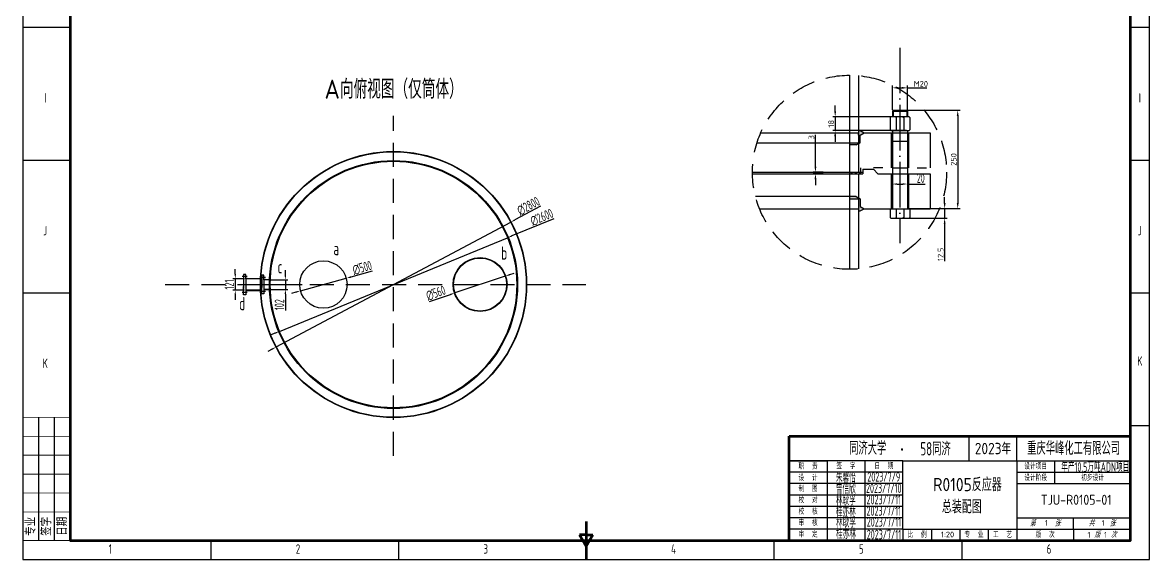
# Model space of a CAD drawing. Header units: millimetres. Extents: x 5997 to 6592, y 1999 to 2840.
# Drawn here: x 5997 to 6592, y 1999 to 2283 of the extents above; entities that cross this region are included whole.
import ezdxf

# ---------------------------------------------------------------- set-up
doc = ezdxf.new("R2010")
doc.units = ezdxf.units.MM
doc.linetypes.add('ACAD_ISO04W100', pattern=[30, 24, -3, 0, -3])
doc.linetypes.add('DASHED', pattern=[19.05, 12.7, -6.35])
for name, color, linetype, lineweight in [('09-文本', 7, 'Continuous', 25), ('5-接续符号', 7, 'Continuous', 25), ('7-图框与标题栏', 7, 'Continuous', 25), ('一般线', 7, 'Continuous', 25), ('中心线', 240, 'ACAD_ISO04W100', 25), ('外框线', 7, 'Continuous', 40), ('粗实线', 7, 'Continuous', 30)]:
    doc.layers.add(name, color=color, linetype=linetype, lineweight=lineweight)
for name, color, linetype in [('16-图框与标题栏', 7, 'Continuous'), ('4', 7, 'Continuous'), ('CENTER', 10, 'DASHED'), ('DLI', 5, 'Continuous'), ('INSTRUCTION', 50, 'Continuous'), ('细实线', 7, 'Continuous')]:
    doc.layers.add(name, color=color, linetype=linetype)
doc.styles.add('3mm', font='geniso.shx', dxfattribs={"height": 3, "bigfont": 'gbcbig.shx'})
doc.styles.add('5-gbcbig', font='gbenor.shx', dxfattribs={"width": 0.7, "height": 5, "bigfont": 'gbcbig.shx'})
doc.styles.add('5mm', font='geniso.shx', dxfattribs={"height": 5, "bigfont": 'gbcbig.shx'})
doc.styles.add('7-gbcbig', font='gbenor.shx', dxfattribs={"width": 0.7, "height": 7, "bigfont": 'gbcbig.shx'})
doc.styles.add('Annotative', font='arial.ttf')
doc.styles.add('Sense 8 1', font='gbenor.shx', dxfattribs={"width": 0.8, "height": 3.5})
doc.styles.get("Standard").update_dxf_attribs({"font": 'arial.ttf'})
doc.styles.add('国标汉字', font='gbenor.shx', dxfattribs={"height": 7, "bigfont": 'gbcbig.shx'})
doc.styles.add('国标英文+数字', font='gbenor.shx', dxfattribs={"height": 5, "bigfont": 'gbcbig.shx'})
doc.styles.add('工程字', font='gbenor.shx', dxfattribs={"bigfont": 'gbcbig.shx'})
doc.dimstyles.new('GBCBIG', dxfattribs={"dimtxt": 5, "dimasz": 2.5, "dimexe": 1.25, "dimexo": 0.625, "dimtad": 1, "dimdec": 0, "dimlfac": 20, "dimtxsty": '5-gbcbig', "dimcen": 2.5, "dimclrd": 256, "dimclrt": 256, "dimadec": 0, "dimazin": 0, "dimtfac": 1, "dimtdec": 0, "dimtmove": 0, "dimatfit": 3, "dimfxl": 0, "dimlwd": -1, "dimarcsym": 0})
doc.dimstyles.new('副本 GBCBIG', dxfattribs={"dimtxt": 5, "dimasz": 2.5, "dimexe": 1.25, "dimexo": 0.625, "dimtad": 1, "dimdec": 0, "dimlfac": 2.5, "dimtxsty": '5-gbcbig', "dimcen": 2.5, "dimclrd": 256, "dimclrt": 256, "dimadec": 0, "dimazin": 0, "dimtfac": 1, "dimtdec": 0, "dimtmove": 0, "dimatfit": 3, "dimfxl": 0, "dimlwd": -1, "dimarcsym": 0})
doc.dimstyles.new('工程', dxfattribs={"dimtxt": 3, "dimasz": 3, "dimexe": 1.25, "dimexo": 0.625, "dimtad": 1, "dimlfac": 10, "dimdsep": 46, "dimtxsty": '3mm', "dimcen": 2.5, "dimadec": 0, "dimazin": 0, "dimtm": 1e-09, "dimtfac": 1, "dimtmove": 0, "dimatfit": 3, "dimfxl": 0, "dimarcsym": 0})

# ---------------------------------------------------------------- blocks, each defined once
blk = doc.blocks.new('*D13')
at = {"layer": 'Defpoints', "color": 0, "transparency": 16777216}
for p in [(6415.55, 2203.65), (6420.21, 2203.65), (6420.21, 2202.85)]:
    blk.add_point(p, dxfattribs=at)
at = {"layer": 'DLI', "color": 0, "lineweight": -2, "transparency": 16777216}
for p, q in [((6415.55, 2206.65), (6415.55, 2223.39)), ((6419.59, 2203.65), (6414.3, 2203.65)), ((6419.59, 2202.85), (6414.3, 2202.85)), ((6415.55, 2202.85), (6415.55, 2203.65)), ((6415.55, 2199.85), (6415.55, 2196.85))]:
    blk.add_line(p, q, dxfattribs=at)
at = {"layer": 'DLI', "color": 0, "transparency": 16777216}
for points in [[(6415.05, 2206.65), (6416.05, 2206.65), (6415.55, 2203.65)], [(6415.05, 2199.85), (6416.05, 2199.85), (6415.55, 2202.85)]]:
    blk.add_solid(points, dxfattribs=at)
at = {"layer": 'DLI', "color": 0, "lineweight": 25, "transparency": 16777216, "insert": (6413.42, 2222.1), "char_height": 3, "attachment_point": 5, "rotation": 90, "style": '3mm'}
blk.add_mtext('3', dxfattribs=at)
blk = doc.blocks.new('*D14')
at = {"layer": 'Defpoints', "color": 0, "transparency": 16777216}
for p in [(6463.71, 2236.36), (6463.71, 2184.45), (6490.57, 2184.45)]:
    blk.add_point(p, dxfattribs=at)
at = {"layer": 'DLI', "color": 0, "lineweight": -2, "transparency": 16777216}
for p, q in [((6464.33, 2236.36), (6491.82, 2236.36)), ((6490.57, 2233.36), (6490.57, 2187.45)), ((6464.33, 2184.45), (6491.82, 2184.45))]:
    blk.add_line(p, q, dxfattribs=at)
at = {"layer": 'DLI', "color": 0, "transparency": 16777216}
for points in [[(6490.07, 2233.36), (6491.07, 2233.36), (6490.57, 2236.36)], [(6490.07, 2187.45), (6491.07, 2187.45), (6490.57, 2184.45)]]:
    blk.add_solid(points, dxfattribs=at)
at = {"layer": 'DLI', "color": 0, "lineweight": 25, "transparency": 16777216, "insert": (6488.45, 2210.4), "char_height": 3, "attachment_point": 5, "rotation": 90, "style": '3mm'}
blk.add_mtext('250', dxfattribs=at)
blk = doc.blocks.new('*D15')
at = {"layer": 'Defpoints', "color": 0, "transparency": 16777216}
for p in [(6464.11, 2184.45), (6464.11, 2179.45), (6483.68, 2179.45)]:
    blk.add_point(p, dxfattribs=at)
at = {"layer": 'DLI', "color": 0, "lineweight": -2, "transparency": 16777216}
for p, q in [((6483.68, 2187.45), (6483.68, 2190.45)), ((6464.73, 2184.45), (6484.93, 2184.45)), ((6483.68, 2184.45), (6483.68, 2179.45)), ((6464.73, 2179.45), (6484.93, 2179.45)), ((6483.68, 2176.45), (6483.68, 2156.84))]:
    blk.add_line(p, q, dxfattribs=at)
at = {"layer": 'DLI', "color": 0, "transparency": 16777216}
for points in [[(6483.18, 2187.45), (6484.18, 2187.45), (6483.68, 2184.45)], [(6483.18, 2176.45), (6484.18, 2176.45), (6483.68, 2179.45)]]:
    blk.add_solid(points, dxfattribs=at)
at = {"layer": 'DLI', "color": 0, "lineweight": 25, "transparency": 16777216, "insert": (6481.55, 2160.37), "char_height": 3, "attachment_point": 5, "rotation": 90, "style": '3mm'}
blk.add_mtext('12.5', dxfattribs=at)
blk = doc.blocks.new('*D16')
at = {"layer": 'Defpoints', "color": 0, "transparency": 16777216}
for p in [(6463.71, 2232.85), (6425.96, 2225.65), (6464.11, 2225.65)]:
    blk.add_point(p, dxfattribs=at)
at = {"layer": 'DLI', "color": 0, "lineweight": -2, "transparency": 16777216}
for p, q in [((6425.96, 2235.85), (6425.96, 2238.85)), ((6463.08, 2232.85), (6424.71, 2232.85)), ((6425.96, 2232.85), (6425.96, 2225.65)), ((6463.48, 2225.65), (6424.71, 2225.65)), ((6425.96, 2222.65), (6425.96, 2219.65))]:
    blk.add_line(p, q, dxfattribs=at)
at = {"layer": 'DLI', "color": 0, "transparency": 16777216}
for points in [[(6425.46, 2235.85), (6426.46, 2235.85), (6425.96, 2232.85)], [(6425.46, 2222.65), (6426.46, 2222.65), (6425.96, 2225.65)]]:
    blk.add_solid(points, dxfattribs=at)
at = {"layer": 'DLI', "color": 0, "lineweight": 25, "transparency": 16777216, "insert": (6423.84, 2229.25), "char_height": 3, "attachment_point": 5, "rotation": 90, "style": '3mm'}
blk.add_mtext('18', dxfattribs=at)
blk = doc.blocks.new('*D17')
at = {"layer": 'Defpoints', "color": 0, "transparency": 16777216}
for p in [(6464.11, 2248.17), (6456.11, 2235.96), (6464.11, 2235.96)]:
    blk.add_point(p, dxfattribs=at)
at = {"layer": 'DLI', "color": 0, "lineweight": -2, "transparency": 16777216}
for p, q in [((6456.11, 2236.58), (6456.11, 2249.42)), ((6459.11, 2248.17), (6461.11, 2248.17)), ((6464.11, 2236.58), (6464.11, 2249.42)), ((6464.11, 2248.17), (6474.27, 2248.17))]:
    blk.add_line(p, q, dxfattribs=at)
at = {"layer": 'DLI', "color": 0, "transparency": 16777216}
for points in [[(6459.11, 2248.67), (6459.11, 2247.67), (6456.11, 2248.17)], [(6461.11, 2248.67), (6461.11, 2247.67), (6464.11, 2248.17)]]:
    blk.add_solid(points, dxfattribs=at)
at = {"layer": 'DLI', "color": 0, "lineweight": 25, "transparency": 16777216, "insert": (6471.15, 2250.29), "char_height": 3, "attachment_point": 5, "style": '工程字'}
blk.add_mtext('M20', dxfattribs=at)
blk = doc.blocks.new('*D18')
at = {"layer": 'Defpoints', "color": 0, "transparency": 16777216}
for p in [(6456.11, 2199.44), (6464.11, 2199.44), (6464.11, 2197.44)]:
    blk.add_point(p, dxfattribs=at)
at = {"layer": 'DLI', "color": 0, "lineweight": -2, "transparency": 16777216}
for p, q in [((6456.11, 2198.81), (6456.11, 2196.19)), ((6464.11, 2198.81), (6464.11, 2196.19))]:
    blk.add_line(p, q, dxfattribs=at)
at = {"layer": 'DLI', "transparency": 16777216}
for p, q in [((6458.61, 2197.44), (6461.61, 2197.44)), ((6464.11, 2197.44), (6473.36, 2197.44))]:
    blk.add_line(p, q, dxfattribs=at)
for points in [[(6458.61, 2197.86), (6458.61, 2197.02), (6456.11, 2197.44)], [(6461.61, 2197.86), (6461.61, 2197.02), (6464.11, 2197.44)]]:
    blk.add_solid(points, dxfattribs=at)
at = {"layer": 'DLI', "transparency": 16777216, "insert": (6471.09, 2200.56), "char_height": 5, "attachment_point": 5, "style": '5-gbcbig'}
blk.add_mtext('20', dxfattribs=at)
blk = doc.blocks.new('*D184')
at = {"layer": 'Defpoints', "color": 0, "transparency": 16777216}
for p in [(6252, 2148.86), (6225.44, 2139.99)]:
    blk.add_point(p, dxfattribs=at)
at = {"layer": 'DLI', "transparency": 16777216}
for p, q in [((6252, 2148.86), (6225.44, 2139.99)), ((6254.37, 2149.65), (6256.74, 2150.45)), ((6212.04, 2135.51), (6223.07, 2139.2))]:
    blk.add_line(p, q, dxfattribs=at)
for points in [[(6254.24, 2150.05), (6254.5, 2149.26), (6252, 2148.86)], [(6222.94, 2139.59), (6223.2, 2138.8), (6225.44, 2139.99)]]:
    blk.add_solid(points, dxfattribs=at)
at = {"layer": 'DLI', "transparency": 16777216, "insert": (6215.38, 2139.92), "char_height": 5, "attachment_point": 5, "rotation": 18.47503, "style": '5-gbcbig'}
blk.add_mtext('∅560', dxfattribs=at)
blk = doc.blocks.new('*D185')
at = {"layer": 'Defpoints', "color": 0, "transparency": 16777216}
for p in [(6168.18, 2147.73), (6144.07, 2141.12)]:
    blk.add_point(p, dxfattribs=at)
at = {"layer": 'DLI', "transparency": 16777216}
for p, q in [((6181.81, 2151.47), (6170.59, 2148.4)), ((6144.07, 2141.12), (6168.18, 2147.73)), ((6141.66, 2140.46), (6139.25, 2139.79))]:
    blk.add_line(p, q, dxfattribs=at)
for points in [[(6170.48, 2148.8), (6170.7, 2147.99), (6168.18, 2147.73)], [(6141.55, 2140.86), (6141.77, 2140.05), (6144.07, 2141.12)]]:
    blk.add_solid(points, dxfattribs=at)
at = {"layer": 'DLI', "transparency": 16777216, "insert": (6176.58, 2153.28), "char_height": 5, "attachment_point": 5, "rotation": 15.34778, "style": '5-gbcbig'}
blk.add_mtext('∅500', dxfattribs=at)
blk = doc.blocks.new('*D186')
at = {"layer": 'Defpoints', "color": 0, "transparency": 16777216}
for p in [(6253.2, 2169.12), (6132.94, 2119.73)]:
    blk.add_point(p, dxfattribs=at)
at = {"layer": 'DLI', "transparency": 16777216}
for p, q in [((6277.6, 2179.14), (6255.51, 2170.07)), ((6132.94, 2119.73), (6253.2, 2169.12)), ((6130.63, 2118.78), (6128.32, 2117.83))]:
    blk.add_line(p, q, dxfattribs=at)
for points in [[(6255.35, 2170.46), (6255.67, 2169.69), (6253.2, 2169.12)], [(6130.47, 2119.17), (6130.79, 2118.4), (6132.94, 2119.73)]]:
    blk.add_solid(points, dxfattribs=at)
at = {"layer": 'DLI', "transparency": 16777216, "insert": (6271.24, 2179.91), "char_height": 5, "attachment_point": 5, "rotation": 22.3295, "style": '5-gbcbig'}
blk.add_mtext('∅2600', dxfattribs=at)
blk = doc.blocks.new('*D187')
at = {"layer": 'Defpoints', "color": 0, "transparency": 16777216}
for p in [(6254.86, 2177.31), (6131.28, 2111.54)]:
    blk.add_point(p, dxfattribs=at)
at = {"layer": 'DLI', "transparency": 16777216}
for p, q in [((6270.6, 2185.69), (6257.07, 2178.49)), ((6131.28, 2111.54), (6254.86, 2177.31)), ((6129.07, 2110.36), (6126.86, 2109.19))]:
    blk.add_line(p, q, dxfattribs=at)
for points in [[(6256.87, 2178.86), (6257.27, 2178.12), (6254.86, 2177.31)], [(6128.87, 2110.73), (6129.27, 2110), (6131.28, 2111.54)]]:
    blk.add_solid(points, dxfattribs=at)
at = {"layer": 'DLI', "transparency": 16777216, "insert": (6264.21, 2185.83), "char_height": 5, "attachment_point": 5, "rotation": 28.02368, "style": '5-gbcbig'}
blk.add_mtext('∅2800', dxfattribs=at)
blk = doc.blocks.new('*D188')
at = {"layer": 'Defpoints', "color": 0, "transparency": 16777216}
for p in [(6127.72, 2146.96), (6127.72, 2141.88), (6136.06, 2141.88)]:
    blk.add_point(p, dxfattribs=at)
at = {"layer": 'DLI', "transparency": 16777216}
for p, q in [((6136.06, 2149.46), (6136.06, 2151.96)), ((6136.06, 2146.96), (6136.06, 2141.88)), ((6136.06, 2139.38), (6136.06, 2130.79))]:
    blk.add_line(p, q, dxfattribs=at)
at = {"layer": 'DLI', "color": 0, "lineweight": -2, "transparency": 16777216}
for p, q in [((6128.34, 2146.96), (6137.31, 2146.96)), ((6128.34, 2141.88), (6137.31, 2141.88))]:
    blk.add_line(p, q, dxfattribs=at)
at = {"layer": 'DLI', "transparency": 16777216}
for points in [[(6135.64, 2149.46), (6136.48, 2149.46), (6136.06, 2146.96)], [(6135.64, 2139.38), (6136.48, 2139.38), (6136.06, 2141.88)]]:
    blk.add_solid(points, dxfattribs=at)
at = {"layer": 'DLI', "transparency": 16777216, "insert": (6132.93, 2133.83), "char_height": 5, "attachment_point": 5, "rotation": 90, "style": '5-gbcbig'}
blk.add_mtext('102', dxfattribs=at)
blk = doc.blocks.new('*D189')
at = {"layer": 'Defpoints', "color": 0, "transparency": 16777216}
for p in [(6115.21, 2147.46), (6109.65, 2141.41), (6115.21, 2141.41)]:
    blk.add_point(p, dxfattribs=at)
at = {"layer": 'DLI', "transparency": 16777216}
for p, q in [((6109.65, 2149.96), (6109.65, 2152.46)), ((6109.65, 2147.46), (6109.65, 2141.41)), ((6109.65, 2138.91), (6109.65, 2136.41))]:
    blk.add_line(p, q, dxfattribs=at)
at = {"layer": 'DLI', "color": 0, "lineweight": -2, "transparency": 16777216}
for p, q in [((6114.58, 2147.46), (6108.4, 2147.46)), ((6114.58, 2141.41), (6108.4, 2141.41))]:
    blk.add_line(p, q, dxfattribs=at)
at = {"layer": 'DLI', "transparency": 16777216}
for points in [[(6109.23, 2149.96), (6110.06, 2149.96), (6109.65, 2147.46)], [(6109.23, 2138.91), (6110.06, 2138.91), (6109.65, 2141.41)]]:
    blk.add_solid(points, dxfattribs=at)
at = {"layer": 'DLI', "transparency": 16777216, "insert": (6106.52, 2144.43), "char_height": 5, "attachment_point": 5, "rotation": 90, "style": '5-gbcbig'}
blk.add_mtext('121', dxfattribs=at)

msp = doc.modelspace()

# ---------------------------------------------------------------- hatches: boundary and pattern name
at = {"layer": '细实线', "lineweight": -3}
for points in [[(6438.3063, 2219.2466), (6433.5063, 2219.2466), (6433.5063, 2218.0874), (6437.1063, 2218.0874), (6439.1063, 2219.2421), (6439.1063, 2223.2465), (6441.1848, 2224.4465), (6439.1063, 2225.6465), (6438.3063, 2225.6465)], [(6438.3063, 2183.2465), (6439.1063, 2183.2465), (6441.1848, 2184.4465), (6439.1063, 2185.6465), (6439.1063, 2189.651), (6437.1063, 2190.8057), (6433.5063, 2190.8057), (6433.5063, 2189.6465), (6438.3063, 2189.6465)]]:
    msp.add_hatch(color=256, dxfattribs=at).paths.add_polyline_path(points)
h = msp.add_hatch(dxfattribs=at)
h.set_pattern_fill('ANSI37', color=256, scale=2, style=0)
h.set_pattern_definition([(45, (5847.554, 1766.3014), (-4.49013, 4.49013), []), (135, (5847.554, 1766.3014), (-4.49013, -4.49013), [])])
h.paths.add_polyline_path([(6440.5063, 2203.6465), (6433.5063, 2203.6465), (6433.5063, 2202.8465), (6440.5063, 2202.8465)])
h = msp.add_hatch(dxfattribs=at)
h.set_pattern_fill('ANSI37', color=256, scale=0.5, style=0)
h.set_pattern_definition([(45, (5847.5539, 1766.3014), (-1.122532, 1.122532), []), (135, (5847.5539, 1766.3014), (-1.122532, -1.122532), [])])
h.paths.add_polyline_path([(6440.5063, 2203.6465), (6433.5063, 2203.6465), (6433.5063, 2202.8465), (6440.5063, 2202.8465)])

# ---------------------------------------------------------------- linework, layer by layer
for p, q in [((6581.6734, 2267.4355), (6581.6734, 2064.4355)), ((6115.2079, 2147.4555), (6115.2079, 2147.5555)), ((6115.2079, 2147.5555), (6122.935, 2147.5555)), ((6124.7848, 2146.9737), (6124.7848, 2147.0737)), ((6124.7848, 2147.0737), (6127.7239, 2147.0737)), ((6115.2079, 2141.4104), (6115.2079, 2141.3104)), ((6115.2079, 2141.3104), (6122.931, 2141.3104)), ((6124.7848, 2141.8786), (6124.7848, 2141.7786)), ((6124.7848, 2141.7786), (6127.7199, 2141.7786)), ((6401.6734, 2064.4355), (6581.6734, 2064.4355))]:
    msp.add_line(p, q)
at = {"linetype": 'Continuous'}
for p, q in [((6115.2079, 2147.4555), (6115.2079, 2149.7997)), ((6124.7848, 2146.9737), (6124.7848, 2149.3179))]:
    msp.add_line(p, q, dxfattribs=at)
for centre, radius in [((6193.0703, 2144.4262), 70.2), ((6193.0703, 2144.4262), 70), ((6193.0703, 2144.4262), 65.4), ((6193.0703, 2144.4262), 65), ((6238.7203, 2144.4262), 14.225), ((6238.7203, 2144.4262), 14), ((6156.1281, 2144.4262), 12.5)]:
    msp.add_circle(centre, radius)
at = {"layer": '16-图框与标题栏', "lineweight": 90}
msp.add_line((6401.6734, 2064.4355), (6581.6734, 2064.4355), dxfattribs=at)
at = {"layer": '7-图框与标题栏'}
for p, q in [((6022.6734, 2279.9355), (5997.6734, 2279.9355)), ((6591.6734, 2279.9355), (6581.6734, 2279.9355)), ((6022.6734, 2209.9355), (5997.6734, 2209.9355)), ((6591.6734, 2209.9355), (6581.6734, 2209.9355)), ((6022.6734, 2139.9355), (5997.6734, 2139.9355)), ((6591.6734, 2139.9355), (6581.6734, 2139.9355)), ((6006.0064, 2009.4355), (6006.0064, 2074.4355)), ((6014.3394, 2009.4355), (6014.3394, 2074.4355)), ((6591.6734, 2069.9355), (6581.6734, 2069.9355)), ((5997.6734, 2009.4355), (5997.6734, 1999.4355)), ((6096.6734, 2009.4355), (6096.6734, 1999.4355)), ((6195.6734, 2009.4355), (6195.6734, 1999.4355)), ((6393.6734, 2009.4355), (6393.6734, 1999.4355)), ((6492.6734, 2009.4355), (6492.6734, 1999.4355))]:
    msp.add_line(p, q, dxfattribs=at)
at = {"layer": '7-图框与标题栏', "lineweight": 60}
for p, q in [((6401.6734, 2009.4355), (6401.6734, 2064.4355)), ((6401.6734, 2064.4355), (6581.6734, 2064.4355)), ((6294.6734, 2019.4355), (6294.6734, 1999.4355)), ((6294.6734, 2012.4355), (6291.2093, 2012.4355)), ((6294.6734, 2006.4355), (6291.2093, 2012.4355)), ((6294.6734, 2012.4355), (6298.1375, 2012.4355)), ((6294.6734, 2006.4355), (6298.1375, 2012.4355))]:
    msp.add_line(p, q, dxfattribs=at)
at = {"layer": '7-图框与标题栏', "lineweight": -3}
for p, q in [((6496.6734, 2051.4355), (6496.6734, 2064.4355)), ((6521.6734, 2051.4355), (6521.6734, 2064.4355)), ((6461.6734, 2051.4355), (6401.6734, 2051.4355)), ((6401.6734, 2051.4355), (6421.6734, 2051.4355)), ((6421.6734, 2051.4355), (6421.6734, 2009.4355)), ((6441.6734, 2051.4355), (6441.6734, 2009.4355)), ((6461.6734, 2045.4355), (6461.6734, 2051.4355)), ((6461.6734, 2051.4355), (6581.6734, 2051.4355)), ((6521.6734, 2051.4355), (6521.6734, 2009.4355)), ((6541.6734, 2051.4355), (6541.6734, 2039.4355)), ((6461.6734, 2045.4355), (6401.6734, 2045.4355)), ((6461.6734, 2039.4355), (6461.6734, 2045.4355)), ((6521.6734, 2045.4355), (6581.6734, 2045.4355)), ((6461.6734, 2039.4355), (6401.6734, 2039.4355)), ((6461.6734, 2033.4355), (6461.6734, 2039.4355)), ((6521.6734, 2039.4355), (6581.6734, 2039.4355)), ((6461.6734, 2033.4355), (6401.6734, 2033.4355)), ((6461.6734, 2027.4355), (6461.6734, 2033.4355)), ((6461.6734, 2027.4355), (6401.6734, 2027.4355)), ((6461.6734, 2021.4355), (6461.6734, 2027.4355)), ((6461.6734, 2021.4355), (6401.6734, 2021.4355)), ((6461.6734, 2015.4355), (6461.6734, 2021.4355)), ((6521.6734, 2021.4355), (6581.6734, 2021.4355)), ((6551.6734, 2015.4355), (6551.6734, 2021.4355)), ((6461.6734, 2015.4355), (6401.6734, 2015.4355)), ((6461.6734, 2015.4355), (6461.6734, 2009.4355)), ((6461.6734, 2015.4355), (6491.6734, 2015.4355)), ((6476.6734, 2015.4355), (6476.6734, 2009.4355)), ((6491.6734, 2015.4355), (6491.6734, 2009.4355)), ((6491.6734, 2015.4355), (6521.6734, 2015.4355)), ((6506.6734, 2015.4355), (6506.6734, 2009.4355)), ((6521.6734, 2015.4355), (6581.6734, 2015.4355)), ((6551.6734, 2015.4355), (6551.6734, 2009.4355))]:
    msp.add_line(p, q, dxfattribs=at)
at = {"layer": '7-图框与标题栏'}
msp.add_lwpolyline([(5997.6734, 2840.4355), (5997.6734, 1999.4355), (6591.6734, 1999.4355), (6591.6734, 2840.4355)], close=True, dxfattribs=at)
at = {"layer": '7-图框与标题栏', "lineweight": 60}
msp.add_lwpolyline([(6022.6734, 2830.4355), (6022.6734, 2009.4355), (6581.6734, 2009.4355), (6581.6734, 2830.4355)], close=True, dxfattribs=at)
at = {"layer": '7-图框与标题栏', "const_width": 0.4}
for points in [[(6022.6734, 2074.4355), (5997.6734, 2074.4355)], [(6022.6734, 2064.4355), (5997.6734, 2064.4355)], [(6022.6734, 2054.4355), (5997.6734, 2054.4355)], [(6022.6734, 2044.4355), (5997.6734, 2044.4355)], [(6022.6734, 2034.4355), (5997.6734, 2034.4355)], [(6022.6734, 2024.4355), (5997.6734, 2024.4355)], [(6022.6734, 2009.4355), (5997.6734, 2009.4355)]]:
    msp.add_lwpolyline(points, dxfattribs=at)
at = {"layer": 'CENTER'}
for p, q in [((6193.0703, 2054.1135), (6193.0703, 2233.4914)), ((6072.717, 2144.4329), (6294.4302, 2144.4329)), ((6117.3943, 2144.4329), (6144.9556, 2144.4329))]:
    msp.add_line(p, q, dxfattribs=at)
at = {"layer": 'INSTRUCTION', "linetype": 'DASHED'}
msp.add_circle((6433.5063, 2203.6465), 51.1834, dxfattribs=at)
at = {"layer": '一般线', "linetype": 'Continuous'}
for p, q in [((6115.943, 2148.6276), (6113.3156, 2148.6276)), ((6115.2079, 2148.6276), (6115.943, 2148.6276)), ((6125.5198, 2148.1458), (6122.8925, 2148.1458)), ((6124.7848, 2148.1458), (6125.5198, 2148.1458)), ((6115.943, 2140.2383), (6113.3156, 2140.2383)), ((6125.5198, 2140.7065), (6122.8925, 2140.7065))]:
    msp.add_line(p, q, dxfattribs=at)
at = {"layer": '中心线'}
for p, q in [((6460.1063, 2269.3082), (6460.1063, 2166.2844)), ((6438.3063, 2223.2465), (6438.3063, 2224.4465)), ((6438.3063, 2185.6465), (6438.3063, 2184.4465))]:
    msp.add_line(p, q, dxfattribs=at)
at = {"layer": '外框线'}
for p, q in [((6401.6734, 2064.4355), (6536.6734, 2064.4355)), ((6536.6734, 2064.4355), (6581.6734, 2064.4355))]:
    msp.add_line(p, q, dxfattribs=at)
at = {"layer": '粗实线'}
for p, q in [((6433.5063, 2254.83), (6433.5063, 2202.8465)), ((6438.3063, 2254.6044), (6438.3063, 2219.2466)), ((6456.5063, 2236.3557), (6456.1063, 2235.9557)), ((6456.1063, 2235.9557), (6456.1063, 2232.8465)), ((6456.1063, 2235.9557), (6464.1063, 2235.9557)), ((6456.5063, 2236.3557), (6463.7063, 2236.3557)), ((6456.5063, 2236.3557), (6456.5063, 2232.8465)), ((6463.7063, 2236.3557), (6463.7063, 2232.8465)), ((6463.7063, 2236.3557), (6464.1063, 2235.9557)), ((6464.1063, 2235.9557), (6464.1063, 2232.8465)), ((6455.3063, 2232.8465), (6454.9063, 2232.4465)), ((6454.9063, 2232.4465), (6454.9063, 2226.0465)), ((6464.9063, 2232.8465), (6455.3063, 2232.8465)), ((6457.7063, 2232.8465), (6458.1063, 2232.4465)), ((6458.5063, 2232.8465), (6458.1063, 2232.4465)), ((6458.1063, 2232.4465), (6458.1063, 2226.0465)), ((6461.7063, 2232.8465), (6462.1063, 2232.4465)), ((6462.5063, 2232.8465), (6462.1063, 2232.4465)), ((6462.1063, 2232.4465), (6462.1063, 2226.0465)), ((6464.9063, 2232.8465), (6465.3063, 2232.4465)), ((6465.3063, 2232.4465), (6465.3063, 2226.0465)), ((6386.7398, 2224.4465), (6438.3063, 2224.4465)), ((6438.3063, 2225.6465), (6439.1063, 2225.6465)), ((6439.1063, 2225.6465), (6441.1848, 2224.4465)), ((6439.1063, 2223.2465), (6441.1848, 2224.4465)), ((6439.1063, 2219.2466), (6439.1063, 2223.2465)), ((6441.1848, 2224.4465), (6455.5063, 2224.4465)), ((6455.3063, 2225.6465), (6454.9063, 2226.0465)), ((6455.3063, 2225.6465), (6464.9063, 2225.6465)), ((6455.5063, 2224.4465), (6455.5063, 2206.0465)), ((6455.5063, 2224.4465), (6476.1063, 2224.4465)), ((6456.1063, 2225.6465), (6456.1063, 2184.4465)), ((6457.7063, 2225.6465), (6458.1063, 2226.0465)), ((6458.5063, 2225.6465), (6458.1063, 2226.0465)), ((6461.7063, 2225.6465), (6462.1063, 2226.0465)), ((6462.5063, 2225.6465), (6462.1063, 2226.0465)), ((6464.1063, 2225.6465), (6464.1063, 2184.4465)), ((6464.7063, 2224.4465), (6464.7063, 2206.0465)), ((6464.9063, 2225.6465), (6465.3063, 2226.0465)), ((6476.1063, 2224.4465), (6476.1063, 2206.0465)), ((6384.7582, 2219.2466), (6438.3063, 2219.2466)), ((6437.1063, 2218.0874), (6433.5063, 2218.0874)), ((6437.1063, 2218.0874), (6439.1063, 2219.2421)), ((6438.3063, 2218.7802), (6438.3063, 2203.6465)), ((6456.1063, 2220.0465), (6464.1063, 2220.0465)), ((6439.3063, 2206.0465), (6439.3063, 2203.6465)), ((6440.5063, 2205.2465), (6446.1063, 2205.2465)), ((6440.5063, 2205.2465), (6440.5063, 2202.8465)), ((6446.1063, 2205.2465), (6448.5063, 2202.8465)), ((6382.3229, 2203.6465), (6440.5063, 2203.6465)), ((6382.3291, 2202.8465), (6440.5063, 2202.8465)), ((6433.5063, 2202.8465), (6433.5063, 2152.4631)), ((6438.3063, 2202.8465), (6438.3063, 2190.1129)), ((6448.5063, 2202.8465), (6476.1063, 2202.8465)), ((6455.5063, 2202.8465), (6455.5063, 2184.4465)), ((6464.7063, 2202.8465), (6464.7063, 2184.4465)), ((6476.1063, 2202.8465), (6476.1063, 2184.4465)), ((6437.1063, 2190.8057), (6383.9598, 2190.8057)), ((6433.5063, 2189.6465), (6438.3063, 2189.6465)), ((6437.1063, 2190.8057), (6439.1063, 2189.651)), ((6438.3063, 2189.6465), (6438.3063, 2152.6887)), ((6439.1063, 2189.6465), (6439.1063, 2185.6465)), ((6386.0605, 2184.4465), (6438.3063, 2184.4465)), ((6438.3063, 2183.2465), (6439.1063, 2183.2465)), ((6439.1063, 2185.6465), (6441.1848, 2184.4465)), ((6439.1063, 2183.2465), (6441.1848, 2184.4465)), ((6441.1848, 2184.4465), (6476.1063, 2184.4465)), ((6454.9063, 2184.4465), (6454.9063, 2179.8465)), ((6458.1063, 2184.4465), (6458.1063, 2179.8465)), ((6462.1063, 2184.4465), (6462.1063, 2179.8465)), ((6465.3063, 2184.4465), (6465.3063, 2179.8465)), ((6455.3063, 2179.4465), (6454.9063, 2179.8465)), ((6455.3063, 2179.4465), (6464.9063, 2179.4465)), ((6458.1063, 2179.8465), (6457.7063, 2179.4465)), ((6458.1063, 2179.8465), (6458.5063, 2179.4465)), ((6462.1063, 2179.8465), (6461.7063, 2179.4465)), ((6462.1063, 2179.8465), (6462.5063, 2179.4465)), ((6465.3063, 2179.8465), (6464.9063, 2179.4465)), ((6464.9063, 2179.4465), (6465.3063, 2179.8465))]:
    msp.add_line(p, q, dxfattribs=at)
at = {"layer": '粗实线', "linetype": 'Continuous'}
for p, q in [((6115.2079, 2149.7997), (6113.989, 2149.7997)), ((6113.989, 2149.7997), (6113.989, 2142.4176)), ((6122.935, 2147.4405), (6115.2079, 2147.4555)), ((6115.2079, 2147.4555), (6115.2079, 2141.4104)), ((6124.7848, 2149.3179), (6123.5658, 2149.3179)), ((6123.5658, 2149.3179), (6123.5658, 2142.8858)), ((6127.7239, 2146.9587), (6124.7848, 2146.9737)), ((6124.7848, 2146.9737), (6124.7848, 2141.8786)), ((6113.989, 2139.0662), (6113.989, 2143.3782)), ((6122.931, 2141.4104), (6115.2079, 2141.4104)), ((6115.2079, 2141.4104), (6115.2079, 2139.0662)), ((6123.5658, 2139.5344), (6123.5658, 2143.3714)), ((6124.7848, 2139.5344), (6123.5658, 2139.5344)), ((6127.7199, 2141.8786), (6124.7848, 2141.8786)), ((6124.7848, 2141.8786), (6124.7848, 2139.5344)), ((6115.2079, 2139.0662), (6113.989, 2139.0662))]:
    msp.add_line(p, q, dxfattribs=at)
at = {"layer": '细实线', "lineweight": -3}
for p, q in [((6451.1063, 2206.0465), (6446.1063, 2206.0465)), ((6456.1063, 2206.0465), (6464.1063, 2206.0465)), ((6469.1063, 2206.0465), (6474.1063, 2206.0465))]:
    msp.add_line(p, q, dxfattribs=at)

# ---------------------------------------------------------------- texts
at = {"insert": (6461.6734, 2042.4355), "char_height": 7, "width": 59.796887, "attachment_point": 1, "style": '国标英文+数字'}
msp.add_mtext('\\pi0.73605;    R0105反应器\\P\\pi20.55697;总装配图', dxfattribs=at)
at = {"insert": (6534.3873, 2033.5729), "char_height": 5.320038, "attachment_point": 1, "style": '国标英文+数字'}
msp.add_mtext_dynamic_manual_height_columns('TJU-R0105-01', width=38.616598, gutter_width=26.6002, heights=[0], dxfattribs=at)
at = {"layer": '09-文本', "char_height": 7, "width": 32.259303, "style": '7-gbcbig'}
for s, insert, attachment_point in [('\\pi5.78018;同济大学             ', (6427.5282, 2058.1295), 4), ('58同济          ', (6478.8762, 2057.8069), 5)]:
    msp.add_mtext(s, dxfattribs=dict(at, insert=insert, attachment_point=attachment_point))
at = {"layer": '09-文本', "attachment_point": 5}
for s, width, gutter_width, insert, char_height, style in [('重庆华峰化工有限公司', 60, 25, (6551.6734, 2058.0854), 7, '7-gbcbig'), ('年产10.5万吨ADN项目', 49.059924, 35, (6563.0857, 2048.1561), 5, '5-gbcbig'), ('朱馨怡', 20, 25, (6431.5722, 2042.5227), 5, '5-gbcbig'), ('2023/7/9', 20, 25, (6451.5722, 2043.0227), 5, '5-gbcbig'), ('曾信欣', 20, 25, (6431.5722, 2036.5227), 5, '5-gbcbig'), ('2023/7/10', 20, 25, (6451.5722, 2037.0227), 5, '5-gbcbig'), ('林耿孚', 20, 25, (6431.5722, 2030.5227), 5, '5-gbcbig'), ('2023/7/11', 20, 25, (6451.5722, 2031.0227), 5, '5-gbcbig'), ('桂亦林', 20, 25, (6431.5722, 2024.5227), 5, '5-gbcbig'), ('2023/7/11', 20, 25, (6451.5722, 2025.0227), 5, '5-gbcbig'), ('林耿孚', 20, 25, (6431.6734, 2018.7644), 5, '5-gbcbig'), ('2023/7/11', 20, 25, (6451.6734, 2019.2644), 5, '5-gbcbig'), ('桂亦林', 20, 25, (6431.6734, 2012.7644), 5, '5-gbcbig'), ('2023/7/11', 20, 25, (6451.6734, 2012.599), 5, '5-gbcbig')]:
    msp.add_mtext_dynamic_manual_height_columns(s, width=width, gutter_width=gutter_width, heights=[0], dxfattribs=dict(at, insert=insert, char_height=char_height, style=style))
at = {"layer": '09-文本', "insert": (6458.494, 2059.8574), "char_height": 5, "width": 81.005813, "attachment_point": 1}
msp.add_mtext('{\\fFangSong|b0|i0|c134|p49;\\W0.8;·}', dxfattribs=at)
at = {"layer": '4', "linetype": 'Continuous', "style": '5mm'}
msp.add_text('A向俯视图（仅筒体）', height=10, dxfattribs=at).set_placement((6156.7163, 2242.477))
at = {"layer": '5-接续符号', "char_height": 3, "attachment_point": 1, "style": '国标汉字'}
for s, insert in [('1', (6536.4449, 2020.1873)), ('1', (6566.4449, 2020.1873)), ('1:20', (6481.7007, 2014.1027))]:
    msp.add_mtext_dynamic_manual_height_columns(s, width=3, gutter_width=35, heights=[0], dxfattribs=dict(at, insert=insert))
at = {"layer": '7-图框与标题栏', "char_height": 5, "width": 10, "attachment_point": 5, "style": 'Sense 8 1'}
for s, insert in [('I', (6009.4234, 2242.8883)), ('I', (6586.6057, 2242.8883)), ('J', (6009.4234, 2172.8883)), ('J', (6586.6057, 2172.8883)), ('K', (6009.4234, 2102.8883)), ('K', (6586.6057, 2104.0657)), ('1', (6043.712, 2004.9578)), ('2', (6142.712, 2004.9578)), ('3', (6241.712, 2004.9578)), ('4', (6340.712, 2004.9578)), ('5', (6439.712, 2004.9578)), ('6', (6538.712, 2004.9578))]:
    msp.add_mtext(s, dxfattribs=dict(at, insert=insert))
at = {"layer": '7-图框与标题栏', "attachment_point": 5}
for s, width, gutter_width, insert, char_height, style in [('{\\Fgbenor|c0;20\\Fgbenor|c134;23}年', 25, 12.5, (6509.1734, 2057.9355), 6, '国标汉字'), ('职  责', 20, 12.5, (6411.6734, 2048.4355), 3, '国标汉字'), ('签  字', 20, 12.5, (6431.6734, 2048.638), 3, '国标汉字'), ('日  期', 20, 12.5, (6451.6734, 2048.6518), 3, '国标汉字'), ('设计项目', 20, 12.5, (6531.6734, 2048.4355), 3, '国标汉字'), ('设  计', 20, 12.5, (6411.6734, 2042.4092), 3, '国标汉字'), ('设计阶段', 20, 12.5, (6531.6734, 2042.4355), 3, '国标汉字'), ('初步设计', 40, 15, (6561.6734, 2042.4355), 3, '国标汉字'), ('制  图', 20, 12.5, (6411.6734, 2036.6518), 3, '国标汉字'), ('校  对', 20, 12.5, (6411.6734, 2030.6656), 3, '国标汉字'), ('校  核', 20, 12.5, (6411.6734, 2024.6656), 3, '国标汉字'), ('审  核', 20, 12.5, (6411.6734, 2018.638), 3, '国标汉字'), ('审  定', 20, 12.5, (6411.6734, 2012.638), 3, '国标汉字'), ('{\\Fgbeitc,gbcbig|c134;第     张}', 30, 12.5, (6536.6734, 2018.4355), 3, '国标英文+数字'), ('{\\Fgbeitc,gbcbig|c134;共}    {\\Fgbeitc,gbcbig|c134;张}', 30, 12.5, (6566.6734, 2018.4355), 3, '国标英文+数字'), ('比  例', 15, 12.5, (6469.1734, 2012.4355), 3, '国标汉字'), ('专  业', 15, 12.5, (6499.1734, 2012.4355), 3, '国标汉字'), ('工  艺', 15, 12.5, (6514.1734, 2012.4355), 3, '国标汉字'), ('版  次', 30, 12.5, (6536.6734, 2012.4355), 3, '国标汉字'), ('1 {\\Fgbeitc,gbcbig|c134;版 }1 {\\Fgbeitc,gbcbig|c134;次}', 30, 15, (6566.6734, 2012.4355), 3, '国标英文+数字')]:
    msp.add_mtext_dynamic_manual_height_columns(s, width=width, gutter_width=gutter_width, heights=[0], dxfattribs=dict(at, insert=insert, char_height=char_height, style=style))
at = {"layer": '7-图框与标题栏', "char_height": 5, "width": 20, "attachment_point": 5, "rotation": 90, "style": 'Annotative'}
for s, insert in [('{\\Fgbenor,gbcbig|c134;专业}', (6001.8399, 2016.9355)), ('{\\Fgbenor,gbcbig|c134;签字}', (6010.1729, 2016.9355)), ('{\\Fgbenor,gbcbig|c134;日期}', (6018.5064, 2016.9355))]:
    msp.add_mtext(s, dxfattribs=dict(at, insert=insert))
at = {"layer": 'INSTRUCTION', "char_height": 7, "attachment_point": 1, "style": '7-gbcbig'}
for s, insert in [('a', (6161.393, 2166.9063)), ('b ', (6249.8833, 2164.5544)), ('c', (6131.9888, 2157.2765)), ('d', (6111.7174, 2137.9132))]:
    msp.add_mtext_dynamic_manual_height_columns(s, width=7.208608, gutter_width=12.5, heights=[0], dxfattribs=dict(at, insert=insert))

# ---------------------------------------------------------------- dimensions: what is measured, and where the dimension line sits
at = {"layer": 'DLI', "lineweight": 25}
dim = msp.add_linear_dim(base=(6464.1063, 2248.1681), p1=(6456.1063, 2235.9557), p2=(6464.1063, 2235.9557), text='M20', dimstyle='工程', override={"dimtxsty": '工程字'}, dxfattribs=at)
dim.commit()
dim.dimension.update_dxf_attribs({"geometry": '*D17', "text_midpoint": (6471.1471, 2248.1681), "dimtype": 160})
dim = msp.add_linear_dim(base=(6425.9638, 2225.6465), p1=(6463.7063, 2232.8465), p2=(6464.1063, 2225.6465), angle=90, text='18', dimstyle='工程', override={"dimsah": 1}, dxfattribs=at)
dim.commit()
dim.dimension.update_dxf_attribs({"geometry": '*D16', "text_midpoint": (6425.9638, 2229.2465), "dimtype": 160})
for base, p1, p2, text, picture, middle in [((6490.5744, 2184.4465), (6463.7063, 2236.3557), (6463.7063, 2184.4465), '250', '*D14', (6490.5744, 2210.4011)), ((6415.55, 2203.6465), (6420.2149, 2202.8465), (6420.2149, 2203.6465), '3', '*D13', (6415.55, 2222.1048)), ((6483.6791, 2179.4465), (6464.1063, 2184.4465), (6464.1063, 2179.4465), '12.5', '*D15', (6483.6791, 2160.3723))]:
    dim = msp.add_linear_dim(base=base, p1=p1, p2=p2, angle=90, text=text, dimstyle='工程', dxfattribs=at)
    dim.commit()
    dim.dimension.update_dxf_attribs({"geometry": picture, "text_midpoint": middle, "dimtype": 160})
at = {"layer": 'DLI'}
dim = msp.add_linear_dim(base=(6464.1063, 2197.4388), p1=(6456.1063, 2199.438), p2=(6464.1063, 2199.438), dimstyle='副本 GBCBIG', dxfattribs=at)
dim.commit()
dim.dimension.update_dxf_attribs({"geometry": '*D18', "text_midpoint": (6471.0914, 2197.4388), "dimtype": 160})
for p1, p2, picture, middle in [((6131.2775, 2111.5376), (6254.863, 2177.3147), '*D187', (6265.6733, 2183.0684)), ((6132.9443, 2119.7306), (6253.1962, 2169.1218), '*D186', (6272.4301, 2177.0218))]:
    dim = msp.add_diameter_dim_2p(p1=p1, p2=p2, dimstyle='GBCBIG', dxfattribs=at)
    dim.commit()
    dim.dimension.update_dxf_attribs({"geometry": picture, "text_midpoint": middle, "dimtype": 163})
for p1, p2, picture, middle in [((6144.0738, 2141.1177), (6168.1823, 2147.7346), '*D185', (6176.5777, 2153.2795)), ((6251.9987, 2148.8627), (6225.4418, 2139.9897), '*D184', (6215.3808, 2139.923))]:
    dim = msp.add_diameter_dim_2p(p1=p1, p2=p2, dimstyle='GBCBIG', dxfattribs=at)
    dim.commit()
    dim.dimension.update_dxf_attribs({"geometry": picture, "text_midpoint": middle})
for base, p1, p2, picture, middle in [((6109.6471, 2141.4104), (6115.2079, 2147.4555), (6115.2079, 2141.4104), '*D189', (6106.5221, 2144.4329)), ((6136.0588, 2141.8786), (6127.7193, 2146.9588), (6127.7193, 2141.8786), '*D188', (6132.9338, 2133.8327))]:
    dim = msp.add_linear_dim(base=base, p1=p1, p2=p2, angle=90, dimstyle='GBCBIG', dxfattribs=at)
    dim.commit()
    dim.dimension.update_dxf_attribs({"geometry": picture, "text_midpoint": middle})

doc.saveas('drawing.dxf')
